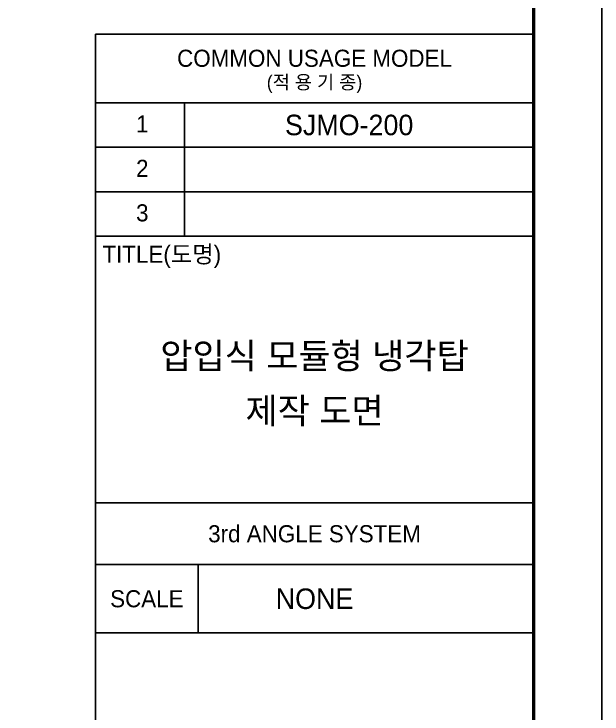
# Model space of a CAD drawing. Header units: millimetres. Extents: x -662982 to 31426, y -140792 to 22681.
# Drawn here: x 25411 to 31426, y 7988 to 15152 of the extents above; entities that cross this region are included whole.
import ezdxf
from ezdxf.enums import TextEntityAlignment as Align

# ---------------------------------------------------------------- set-up
doc = ezdxf.new("R2010")
doc.units = ezdxf.units.MM
doc.layers.add('냉각탑_form', color=1, linetype='Continuous')
doc.layers.add('냉각탑_text', color=3, linetype='Continuous')
doc.styles.add('돋움', font='Dotum.ttf')

msp = doc.modelspace()

# ---------------------------------------------------------------- linework, layer by layer
at = {"layer": 'Defpoints'}
msp.add_lwpolyline([(2019.2, 22681.2), (31426.4, 22681.2), (31426.4, 1886.1), (2019.2, 1886.1)], close=True, dxfattribs=at)
at = {"layer": '냉각탑_form'}
for p, q in [((26245.1, 14944.3), (26245.1, 2586.2)), ((26245.1, 14944.3), (30726.2, 14944.3)), ((26245.1, 14244.1), (30726.2, 14244.1)), ((27155.3, 14244.1), (27155.3, 12878.8)), ((26245.1, 13789), (30726.2, 13789)), ((26245.1, 13333.9), (30726.2, 13333.9)), ((26245.1, 12878.8), (30726.2, 12878.8)), ((26245.1, 10148.1), (30726.2, 10148.1)), ((26245.1, 9517.9), (30726.2, 9517.9)), ((27295.4, 9517.9), (27295.4, 8817.8)), ((26245.1, 8817.8), (30726.2, 8817.8))]:
    msp.add_line(p, q, dxfattribs=at)
at = {"layer": '냉각탑_form', "const_width": 35}
msp.add_lwpolyline([(2719.4, 21981), (2719.4, 2586.2), (30726.2, 2586.2), (30726.2, 21981)], close=True, dxfattribs=at)

# ---------------------------------------------------------------- texts
at = {"layer": '냉각탑_form', "style": '돋움'}
for s, height, p in [('COMMON USAGE MODEL', 175.043, (28485.7, 14699.2)), ('(적 용 기 종)', 140.03, (28485.7, 14454.2)), ('3rd ANGLE SYSTEM', 175.043, (28485.7, 9833)), ('SCALE', 175.04, (26770.2, 9167.8))]:
    msp.add_text(s, height=height, dxfattribs=at).set_placement(p, align=Align.MIDDLE_CENTER)
for s, height, p in [('1', 175, (26660.3, 13940)), ('2', 175, (26660.3, 13484.9)), ('3', 175, (26660.3, 13029.8)), ('TITLE(도명)', 175.04, (26315.5, 12606))]:
    msp.add_text(s, height=height, dxfattribs=at).set_placement(p)
at = {"layer": '냉각탑_text', "style": '돋움'}
for s, height, p in [('SJMO-200', 210.05, (28839.9, 14016.5)), ('압입식 모듈형 냉각탑', 262.5, (28485.7, 11653.1)), ('제작 도면', 262.5, (28485.7, 11093.1)), ('NONE', 210.05, (28485.7, 9167.8))]:
    msp.add_text(s, height=height, dxfattribs=at).set_placement(p, align=Align.MIDDLE_CENTER)

doc.saveas('drawing.dxf')
